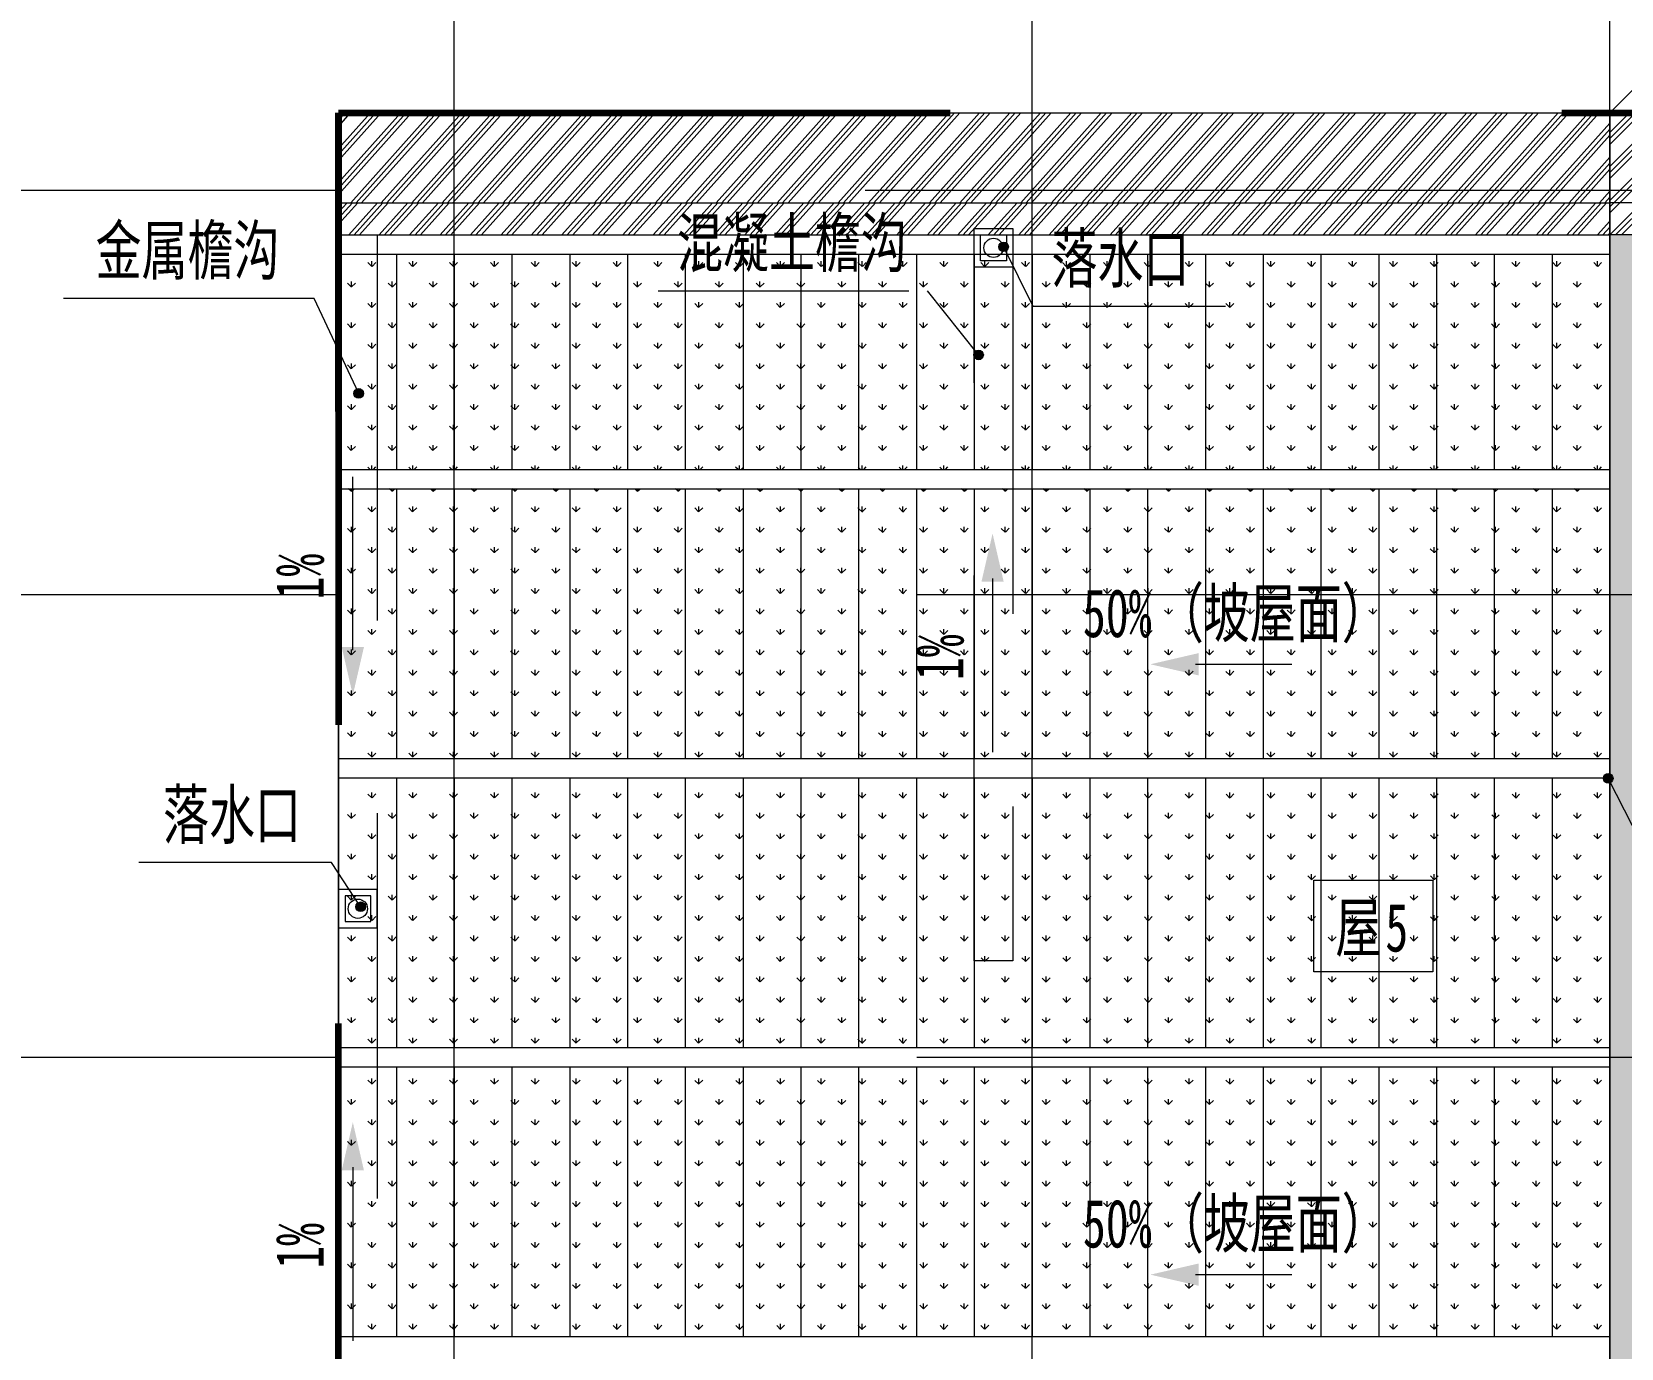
# Model space of a CAD drawing. Header units: millimetres. Extents: x 124696 to 347024, y 412631 to 564609.
# Drawn here: x 150883 to 163260, y 548586 to 558834 of the extents above; entities that cross this region are included whole.
import ezdxf

# ---------------------------------------------------------------- set-up
doc = ezdxf.new("R2010")
doc.units = ezdxf.units.MM
doc.header["$LTSCALE"] = 1500
doc.header["$MEASUREMENT"] = 0
for name, pattern in [('二层平面图$0$Aligning Line', [6.35, 3.175, -3.175]), ('二层平面图$0$IMPORT-216002', [3, 2, -1]), ('二层平面图$0$轴网线_12_3_3_3 mm', [21, 12, -3, 3, -3]), ('二层平面图$0$隐藏线', [7.14375, 4.7625, -2.38125])]:
    doc.linetypes.add(name, pattern=pattern)
doc.layers.add('0-建筑底图', color=7, linetype='Continuous')
for name, color, linetype, lineweight in [('二层平面图$0$A-ANNO-IDEN-LEVL', 3, 'Continuous', 15), ('二层平面图$0$A-FLOR-STRS', 51, 'Continuous', 9), ('二层平面图$0$A-LINE', 7, 'Continuous', 9), ('二层平面图$0$A-LINE-1', 7, '二层平面图$0$IMPORT-216002', 9), ('二层平面图$0$A-LINE-2', 7, 'Continuous', 20), ('二层平面图$0$A-LINE-4', 7, '二层平面图$0$Aligning Line', 100), ('二层平面图$0$A-LINE-5', 7, '二层平面图$0$隐藏线', 9), ('二层平面图$0$A-WALL-CURT-PANEL-2', 7, 'Continuous', 9), ('二层平面图$0$ANNO-DOTE-1', 10, '二层平面图$0$轴网线_12_3_3_3 mm', 15), ('二层平面图$0$ANNO-TEXT', 7, 'Continuous', 15), ('二层平面图$0$ANNO-TEXT-1', 1, 'Continuous', 15), ('二层平面图$0$ANNO-TEXT-2', 210, 'Continuous', 15), ('二层平面图$0$FLOR-PATT', 99, 'Continuous', 9)]:
    doc.layers.add(name, color=color, linetype=linetype, lineweight=lineweight)
doc.styles.add('二层平面图$0$黑体', font='simhei.ttf', dxfattribs={"width": 0.7, "height": 375})
pattern_1 = [(45, (0, 0), (-132.58252, 132.58252), []), (45, (46.88, 0), (0, 265.16504), []), (45, (-46.88, 0), (0, 265.16504), [])]
pattern_2 = [(90, (0, 0), (-159.099, 159.099), [42.187, -276.011]), (45, (0, 0), (-159.09903, 159.09903), [42.188, -182.813]), (135, (0, 0), (-159.09903, -159.09903), [42.188, -182.813])]
pattern_3 = [(90, (0, 0), (-159.099, 159.099), [42.187, -276.011]), (45, (0, 0), (-159.09903, 159.09903), [42.188, -182.813]), (135, (0, 0), (-159.09903, -159.09903), [42.187, -182.812])]
pattern_4 = [(90, (0, 0), (-159.099, 159.099), [42.187, -276.011]), (45, (0, 0), (-159.09903, 159.09903), [42.187, -182.812]), (135, (0, 0), (-159.09903, -159.09903), [42.187, -182.812])]
pattern_5 = [(90, (0, 0), (-159.099, 159.099), [42.187, -276.011]), (45, (0, 0), (-159.09903, 159.09903), [42.187, -182.812]), (135, (0, 0), (-159.09903, -159.09903), [42.188, -182.813])]

# ---------------------------------------------------------------- blocks, each defined once
blk = doc.blocks.new('二层平面图$0$楼板 斜檐口 - 楼板 斜檐口-3571289-104-2F')
at = {"layer": '二层平面图$0$FLOR-PATT'}
h = blk.add_hatch(dxfattribs=at)
h.set_pattern_fill('FP_78', color=256, style=0, pattern_type=2)
h.set_pattern_definition([(48.19, (3410, 0), (-118.58652, 132.5819), []), (48.19, (3451.93, 0), (-0.00192, 265.16498), []), (48.19, (3368.07, 0), (-0.00192, 265.16498), [])])
h.paths.add_polyline_path([(8100, 101150), (18000, 101150), (18000, 101850), (8100, 101850)])
h = blk.add_hatch(dxfattribs=at)
h.set_pattern_fill('FP_69', color=256, style=0, pattern_type=2)
h.set_pattern_definition(pattern_1)
h.paths.add_polyline_path([(22388, 101150), (27000, 101150), (27000, 101850), (18000, 101850), (18000, 101150), (21698, 101150)])
h = blk.add_hatch(dxfattribs=at)
h.set_pattern_fill('FP_77', color=256, style=0, pattern_type=2)
h.set_pattern_definition([(48.19, (3380, 0), (-118.58652, 132.5819), []), (48.19, (3421.93, 0), (-0.00192, 265.16498), []), (48.19, (3338.07, 0), (-0.00192, 265.16498), [])])
h.paths.add_polyline_path([(8100, 100900), (18000, 100900), (18000, 101150), (8100, 101150)])
h = blk.add_hatch(dxfattribs=at)
h.set_pattern_fill('FP_69', color=256, style=0, pattern_type=2)
h.set_pattern_definition(pattern_1)
h.paths.add_polyline_path([(22388, 100900), (27000, 100900), (27000, 101150), (18000, 101150), (18000, 100900), (21698, 100900)])
at = {"layer": '二层平面图$0$A-LINE'}
for p, q in [((8100, 101850), (18000, 101850)), ((8100, 101150), (8100, 101850)), ((18000, 101850), (18000, 101150)), ((18000, 101150), (18000, 101850)), ((18000, 101850), (27000, 101850)), ((8100, 101150), (18000, 101150)), ((8100, 100900), (8100, 101150)), ((18000, 101150), (18000, 100900)), ((18000, 100900), (18000, 101150)), ((27000, 101150), (18000, 101150)), ((8100, 100900), (18000, 100900)), ((27000, 100900), (18000, 100900))]:
    blk.add_line(p, q, dxfattribs=at)
blk = doc.blocks.new('二层平面图$0$系统嵌板 - 深灰色蜂窝铝板-10838788-104-2F')
at = {"layer": '二层平面图$0$A-WALL-CURT-PANEL-2'}
blk.add_line((-313, 50), (-313, 0), dxfattribs=at)
blk = doc.blocks.new('二层平面图$0$符号排水箭头_实线 - 排水箭头-5937200-104-2F')
at = {"layer": '二层平面图$0$ANNO-TEXT'}
blk.add_hatch(color=256, dxfattribs=at).paths.add_polyline_path([(2.5, 0.577), (2.5, -0.577), (0, 0)])
blk.add_line((2.339, 0), (7.339, 0), dxfattribs=at)
blk = doc.blocks.new('二层平面图$0$00_引注_规范_ - 00_引注_规范_-5758521-104-2F')
at = {"layer": '二层平面图$0$ANNO-TEXT'}
for p, q in [((0, 0), (8, 0)), ((8, 0), (13, 0))]:
    blk.add_line(p, q, dxfattribs=at)
blk = doc.blocks.new('二层平面图$0$00_引注_规范_ - 00_引注_规范_-5761223-104-2F')
at = {"layer": '二层平面图$0$ANNO-TEXT'}
for p, q in [((0, 0), (5, 0)), ((5, 0), (10, 0))]:
    blk.add_line(p, q, dxfattribs=at)
blk = doc.blocks.new('二层平面图$0$符号排水箭头_虚线 - 排水箭头-5936943-104-2F')
at = {"layer": '二层平面图$0$ANNO-TEXT'}
blk.add_hatch(color=256, dxfattribs=at).paths.add_polyline_path([(2.5, -0.577), (0, 0), (2.5, 0.577)])
at = {"layer": '二层平面图$0$ANNO-TEXT-2'}
blk.add_line((2.339, 0), (11.339, 0), dxfattribs=at)
blk = doc.blocks.new('二层平面图$0$00_引注_规范_ - 00_引注_规范_-5955450-104-2F')
at = {"layer": '二层平面图$0$ANNO-TEXT'}
for p, q in [((0, 0), (5, 0)), ((5, 0), (10, 0))]:
    blk.add_line(p, q, dxfattribs=at)
blk = doc.blocks.new('二层平面图$0$00_引注_规范_ - 00_引注_规范_-11309780-104-2F')
at = {"layer": '二层平面图$0$ANNO-TEXT'}
for p, q in [((0, 0), (8, 0)), ((8, 0), (13, 0))]:
    blk.add_line(p, q, dxfattribs=at)
blk = doc.blocks.new('二层平面图$0$符号排水箭头_虚线 - 排水箭头-5917014-104-2F')
at = {"layer": '二层平面图$0$ANNO-TEXT'}
blk.add_hatch(color=256, dxfattribs=at).paths.add_polyline_path([(2.5, 0.577), (2.5, -0.577), (0, 0)])
at = {"layer": '二层平面图$0$ANNO-TEXT-2'}
blk.add_line((2.339, 0), (11.339, 0), dxfattribs=at)
blk = doc.blocks.new('二层平面图')
at = {"layer": '二层平面图$0$A-FLOR-STRS'}
h = blk.add_hatch(dxfattribs=at)
h.set_pattern_fill('FP_72', color=8, style=0, pattern_type=2)
h.set_pattern_definition(pattern_2)
h.paths.add_polyline_path([(8550, 99075), (8550, 100750), (8100, 100750), (8100, 99075)])
h = blk.add_hatch(dxfattribs=at)
h.set_pattern_fill('FP_104', color=8, style=0, pattern_type=2)
h.set_pattern_definition(pattern_2)
h.paths.add_polyline_path([(8550, 99075), (9000, 99075), (9000, 100750), (8550, 100750)])
h = blk.add_hatch(dxfattribs=at)
h.set_pattern_fill('FP_72', color=8, style=0, pattern_type=2)
h.set_pattern_definition(pattern_2)
h.paths.add_polyline_path([(9450, 99075), (9450, 100750), (9000, 100750), (9000, 99075)])
h = blk.add_hatch(dxfattribs=at)
h.set_pattern_fill('FP_72', color=8, style=0, pattern_type=2)
h.set_pattern_definition(pattern_2)
h.paths.add_polyline_path([(9900, 99075), (9900, 100750), (9450, 100750), (9450, 99075)])
h = blk.add_hatch(dxfattribs=at)
h.set_pattern_fill('FP_72', color=8, style=0, pattern_type=2)
h.set_pattern_definition(pattern_2)
h.paths.add_polyline_path([(9962.6, 99075), (10350, 99075), (10350, 100750), (9900, 100750), (9900, 99075)])
h = blk.add_hatch(dxfattribs=at)
h.set_pattern_fill('FP_72', color=8, style=0, pattern_type=2)
h.set_pattern_definition(pattern_2)
h.paths.add_polyline_path([(10350, 99075), (10800, 99075), (10800, 100750), (10350, 100750), (10350, 99085)])
h = blk.add_hatch(dxfattribs=at)
h.set_pattern_fill('FP_104', color=8, style=0, pattern_type=2)
h.set_pattern_definition(pattern_2)
h.paths.add_polyline_path([(11213.5, 99075), (11250, 99075), (11250, 100750), (10800, 100750), (10800, 99075), (11017.1, 99075)])
h = blk.add_hatch(dxfattribs=at)
h.set_pattern_fill('FP_104', color=8, style=0, pattern_type=2)
h.set_pattern_definition(pattern_2)
h.paths.add_polyline_path([(11700, 99075), (11700, 100750), (11250, 100750), (11250, 99075), (11690.4, 99075)])
h = blk.add_hatch(dxfattribs=at)
h.set_pattern_fill('FP_104', color=8, style=0, pattern_type=2)
h.set_pattern_definition(pattern_2)
h.paths.add_polyline_path([(11700, 99075), (12150, 99075), (12150, 100750), (11700, 100750), (11700, 99085)])
h = blk.add_hatch(dxfattribs=at)
h.set_pattern_fill('FP_121', color=8, style=0, pattern_type=2)
h.set_pattern_definition(pattern_2)
h.paths.add_polyline_path([(12600, 99075), (12600, 100750), (12150, 100750), (12150, 99075)])
h = blk.add_hatch(dxfattribs=at)
h.set_pattern_fill('FP_121', color=8, style=0, pattern_type=2)
h.set_pattern_definition(pattern_2)
h.paths.add_polyline_path([(13050, 99075), (13050, 100750), (12600, 100750), (12600, 99075), (12723.8, 99075)])
h = blk.add_hatch(dxfattribs=at)
h.set_pattern_fill('FP_72', color=8, style=0, pattern_type=2)
h.set_pattern_definition(pattern_2)
h.paths.add_polyline_path([(13050, 99075), (13500, 99075), (13500, 100750), (13050, 100750), (13050, 99556.6)])
h = blk.add_hatch(dxfattribs=at)
h.set_pattern_fill('FP_72', color=8, style=0, pattern_type=2)
h.set_pattern_definition(pattern_2)
h.paths.add_polyline_path([(13500, 99075), (13950, 99075), (13950, 100750), (13500, 100750), (13500, 99556.6)])
h = blk.add_hatch(dxfattribs=at)
h.set_pattern_fill('FP_72', color=8, style=0, pattern_type=2)
h.set_pattern_definition(pattern_2)
h.paths.add_polyline_path([(14104.4, 99075), (14400, 99075), (14400, 100750), (13950, 100750), (13950, 99075)])
h = blk.add_hatch(dxfattribs=at)
h.set_pattern_fill('FP_72', color=8, style=0, pattern_type=2)
h.set_pattern_definition(pattern_2)
h.paths.add_polyline_path([(14400, 99075), (14850, 99075), (14850, 100750), (14400, 100750), (14400, 99085)])
h = blk.add_hatch(dxfattribs=at)
h.set_pattern_fill('FP_72', color=8, style=0, pattern_type=2)
h.set_pattern_definition(pattern_2)
h.paths.add_polyline_path([(15253.2, 99075), (15300, 99075), (15300, 100750), (14850, 100750), (14850, 99075), (15154.3, 99075)])
h = blk.add_hatch(dxfattribs=at)
h.set_pattern_fill('FP_72', color=8, style=0, pattern_type=2)
h.set_pattern_definition(pattern_2)
h.paths.add_polyline_path([(15300, 99075), (15750, 99075), (15750, 100750), (15300, 100750), (15300, 99085)])
h = blk.add_hatch(dxfattribs=at)
h.set_pattern_fill('FP_72', color=8, style=0, pattern_type=2)
h.set_pattern_definition(pattern_2)
h.paths.add_polyline_path([(16175.3, 99075), (16200, 99075), (16200, 100750), (15750, 100750), (15750, 99075)])
h = blk.add_hatch(dxfattribs=at)
h.set_pattern_fill('FP_72', color=8, style=0, pattern_type=2)
h.set_pattern_definition(pattern_2)
h.paths.add_polyline_path([(16650, 99075), (16650, 100750), (16200, 100750), (16200, 99075), (16263.2, 99075)])
h = blk.add_hatch(dxfattribs=at)
h.set_pattern_fill('FP_72', color=8, style=0, pattern_type=2)
h.set_pattern_definition(pattern_2)
h.paths.add_polyline_path([(16865.6, 99075), (17100, 99075), (17100, 100750), (16650, 100750), (16650, 99075)])
h = blk.add_hatch(dxfattribs=at)
h.set_pattern_fill('FP_72', color=8, style=0, pattern_type=2)
h.set_pattern_definition(pattern_2)
h.paths.add_polyline_path([(17100, 99075), (17550, 99075), (17550, 100750), (17100, 100750), (17100, 99556.6)])
h = blk.add_hatch(dxfattribs=at)
h.set_pattern_fill('FP_72', color=8, style=0, pattern_type=2)
h.set_pattern_definition(pattern_2)
h.paths.add_polyline_path([(18000, 99075), (18000, 100750), (17550, 100750), (17550, 99075), (17556, 99075)])
h = blk.add_hatch(dxfattribs=at)
h.set_pattern_fill('FP_72', color=8, style=0, pattern_type=2)
h.set_pattern_definition(pattern_2)
h.paths.add_polyline_path([(8100, 96825), (8550, 96825), (8550, 98925), (8100, 98925), (8100, 98613.4)])
h = blk.add_hatch(dxfattribs=at)
h.set_pattern_fill('FP_72', color=8, style=0, pattern_type=2)
h.set_pattern_definition(pattern_2)
h.paths.add_polyline_path([(9000, 96825), (9000, 98925), (8550, 98925), (8550, 96825), (8582, 96825)])
h = blk.add_hatch(dxfattribs=at)
h.set_pattern_fill('FP_72', color=8, style=0, pattern_type=2)
h.set_pattern_definition(pattern_2)
h.paths.add_polyline_path([(9450, 96825), (9450, 98925), (9000, 98925), (9000, 96825)])
h = blk.add_hatch(dxfattribs=at)
h.set_pattern_fill('FP_104', color=8, style=0, pattern_type=2)
h.set_pattern_definition(pattern_2)
h.paths.add_polyline_path([(9900, 96825), (9900, 98925), (9450, 98925), (9450, 96825)])
h = blk.add_hatch(dxfattribs=at)
h.set_pattern_fill('FP_104', color=8, style=0, pattern_type=2)
h.set_pattern_definition(pattern_2)
h.paths.add_polyline_path([(9962.6, 96825), (10350, 96825), (10350, 98925), (9900, 98925), (9900, 96825)])
h = blk.add_hatch(dxfattribs=at)
h.set_pattern_fill('FP_104', color=8, style=0, pattern_type=2)
h.set_pattern_definition(pattern_2)
h.paths.add_polyline_path([(10800, 96825), (10800, 98925), (10350, 98925), (10350, 96825), (10746.9, 96825)])
h = blk.add_hatch(dxfattribs=at)
h.set_pattern_fill('FP_104', color=8, style=0, pattern_type=2)
h.set_pattern_definition(pattern_2)
h.paths.add_polyline_path([(10931.4, 96825), (11250, 96825), (11250, 98925), (10800, 98925), (10800, 96825)])
h = blk.add_hatch(dxfattribs=at)
h.set_pattern_fill('FP_104', color=8, style=0, pattern_type=2)
h.set_pattern_definition(pattern_2)
h.paths.add_polyline_path([(11700, 96825), (11700, 98925), (11250, 98925), (11250, 96825), (11564.5, 96825)])
h = blk.add_hatch(dxfattribs=at)
h.set_pattern_fill('FP_104', color=8, style=0, pattern_type=2)
h.set_pattern_definition(pattern_2)
h.paths.add_polyline_path([(12033.5, 96825), (12150, 96825), (12150, 98925), (11700, 98925), (11700, 96825)])
h = blk.add_hatch(dxfattribs=at)
h.set_pattern_fill('FP_108', color=8, style=0, pattern_type=2)
h.set_pattern_definition(pattern_5)
h.paths.add_polyline_path([(12600, 96825), (12600, 98925), (12150, 98925), (12150, 96825)])
h = blk.add_hatch(dxfattribs=at)
h.set_pattern_fill('FP_104', color=8, style=0, pattern_type=2)
h.set_pattern_definition(pattern_2)
h.paths.add_polyline_path([(13050, 96825), (13050, 98925), (12600, 98925), (12600, 96825), (12723.8, 96825)])
h = blk.add_hatch(dxfattribs=at)
h.set_pattern_fill('FP_72', color=8, style=0, pattern_type=2)
h.set_pattern_definition(pattern_2)
h.paths.add_polyline_path([(13050, 96825), (13500, 96825), (13500, 98925), (13050, 98925), (13050, 98613.4)])
h = blk.add_hatch(dxfattribs=at)
h.set_pattern_fill('FP_72', color=8, style=0, pattern_type=2)
h.set_pattern_definition(pattern_2)
h.paths.add_polyline_path([(13500, 96825), (13950, 96825), (13950, 98925), (13500, 98925), (13500, 98613.4)])
h = blk.add_hatch(dxfattribs=at)
h.set_pattern_fill('FP_72', color=8, style=0, pattern_type=2)
h.set_pattern_definition(pattern_2)
h.paths.add_polyline_path([(14400, 96825), (14400, 98925), (13950, 98925), (13950, 96825), (14104.4, 96825)])
h = blk.add_hatch(dxfattribs=at)
h.set_pattern_fill('FP_72', color=8, style=0, pattern_type=2)
h.set_pattern_definition(pattern_2)
h.paths.add_polyline_path([(14840.9, 96825), (14850, 96825), (14850, 98925), (14400, 98925), (14400, 96825), (14794.7, 96825)])
h = blk.add_hatch(dxfattribs=at)
h.set_pattern_fill('FP_72', color=8, style=0, pattern_type=2)
h.set_pattern_definition(pattern_2)
h.paths.add_polyline_path([(15011, 96825), (15300, 96825), (15300, 98925), (14850, 98925), (14850, 96825)])
h = blk.add_hatch(dxfattribs=at)
h.set_pattern_fill('FP_72', color=8, style=0, pattern_type=2)
h.set_pattern_definition(pattern_2)
h.paths.add_polyline_path([(15750, 96825), (15750, 98925), (15300, 98925), (15300, 96825), (15601.4, 96825)])
h = blk.add_hatch(dxfattribs=at)
h.set_pattern_fill('FP_72', color=8, style=0, pattern_type=2)
h.set_pattern_definition(pattern_2)
h.paths.add_polyline_path([(15750, 96825), (16200, 96825), (16200, 98925), (15750, 98925), (15750, 97198.7)])
h = blk.add_hatch(dxfattribs=at)
h.set_pattern_fill('FP_72', color=8, style=0, pattern_type=2)
h.set_pattern_definition(pattern_2)
h.paths.add_polyline_path([(16650, 96825), (16650, 98925), (16200, 98925), (16200, 96825)])
h = blk.add_hatch(dxfattribs=at)
h.set_pattern_fill('FP_72', color=8, style=0, pattern_type=2)
h.set_pattern_definition(pattern_2)
h.paths.add_polyline_path([(17100, 96825), (17100, 98925), (16650, 98925), (16650, 96825), (16865.6, 96825)])
h = blk.add_hatch(dxfattribs=at)
h.set_pattern_fill('FP_107', color=8, style=0, pattern_type=2)
h.set_pattern_definition(pattern_5)
h.paths.add_polyline_path([(17100, 96825), (17550, 96825), (17550, 98925), (17100, 98925), (17100, 98613.4)])
h = blk.add_hatch(dxfattribs=at)
h.set_pattern_fill('FP_72', color=8, style=0, pattern_type=2)
h.set_pattern_definition(pattern_2)
h.paths.add_polyline_path([(17550, 96825), (18000, 96825), (18000, 98925), (17550, 98925), (17550, 98613.4)])
h = blk.add_hatch(dxfattribs=at)
h.set_pattern_fill('FP_72', color=8, style=0, pattern_type=2)
h.set_pattern_definition(pattern_2)
h.paths.add_polyline_path([(8100, 94575), (8550, 94575), (8550, 96675), (8100, 96675)])
h = blk.add_hatch(dxfattribs=at)
h.set_pattern_fill('FP_72', color=8, style=0, pattern_type=2)
h.set_pattern_definition(pattern_2)
h.paths.add_polyline_path([(8582, 94575), (9000, 94575), (9000, 96675), (8550, 96675), (8550, 94575)])
h = blk.add_hatch(dxfattribs=at)
h.set_pattern_fill('FP_72', color=8, style=0, pattern_type=2)
h.set_pattern_definition(pattern_2)
h.paths.add_polyline_path([(9258.1, 94575), (9450, 94575), (9450, 96675), (9000, 96675), (9000, 94575), (9098.4, 94575)])
h = blk.add_hatch(dxfattribs=at)
h.set_pattern_fill('FP_104', color=8, style=0, pattern_type=2)
h.set_pattern_definition(pattern_2)
h.paths.add_polyline_path([(9450, 94575), (9900, 94575), (9900, 96675), (9450, 96675), (9450, 94831.8)])
h = blk.add_hatch(dxfattribs=at)
h.set_pattern_fill('FP_104', color=8, style=0, pattern_type=2)
h.set_pattern_definition(pattern_2)
h.paths.add_polyline_path([(10350, 94575), (10350, 96675), (9900, 96675), (9900, 94575), (9962.6, 94575)])
h = blk.add_hatch(dxfattribs=at)
h.set_pattern_fill('FP_104', color=8, style=0, pattern_type=2)
h.set_pattern_definition(pattern_2)
h.paths.add_polyline_path([(10800, 94575), (10800, 96675), (10350, 96675), (10350, 94575)])
h = blk.add_hatch(dxfattribs=at)
h.set_pattern_fill('FP_104', color=8, style=0, pattern_type=2)
h.set_pattern_definition(pattern_2)
h.paths.add_polyline_path([(11250, 94575), (11250, 96675), (10800, 96675), (10800, 94575)])
h = blk.add_hatch(dxfattribs=at)
h.set_pattern_fill('FP_104', color=8, style=0, pattern_type=2)
h.set_pattern_definition(pattern_2)
h.paths.add_polyline_path([(11700, 94575), (11700, 96675), (11250, 96675), (11250, 94575), (11343.2, 94575)])
h = blk.add_hatch(dxfattribs=at)
h.set_pattern_fill('FP_104', color=8, style=0, pattern_type=2)
h.set_pattern_definition(pattern_2)
h.paths.add_polyline_path([(12150, 94575), (12150, 96675), (11700, 96675), (11700, 94575)])
h = blk.add_hatch(dxfattribs=at)
h.set_pattern_fill('FP_108', color=8, style=0, pattern_type=2)
h.set_pattern_definition(pattern_5)
h.paths.add_polyline_path([(12150, 94575), (12600, 94575), (12600, 96675), (12150, 96675), (12150, 94840.7)])
h = blk.add_hatch(dxfattribs=at)
h.set_pattern_fill('FP_104', color=8, style=0, pattern_type=2)
h.set_pattern_definition(pattern_2)
h.paths.add_polyline_path([(12600, 94575), (13050, 94575), (13050, 96675), (12600, 96675), (12600, 94840.7)])
h = blk.add_hatch(dxfattribs=at)
h.set_pattern_fill('FP_109', color=8, style=0, pattern_type=2)
h.set_pattern_definition(pattern_3)
h.paths.add_polyline_path([(13414.1, 94575), (13500, 94575), (13500, 96675), (13050, 96675), (13050, 94575)])
h = blk.add_hatch(dxfattribs=at)
h.set_pattern_fill('FP_109', color=8, style=0, pattern_type=2)
h.set_pattern_definition(pattern_3)
h.paths.add_polyline_path([(13500, 94575), (13950, 94575), (13950, 96675), (13500, 96675), (13500, 94575.9)])
h = blk.add_hatch(dxfattribs=at)
h.set_pattern_fill('FP_109', color=8, style=0, pattern_type=2)
h.set_pattern_definition(pattern_3)
h.paths.add_polyline_path([(14104.4, 94575), (14400, 94575), (14400, 96675), (13950, 96675), (13950, 94575)])
h = blk.add_hatch(dxfattribs=at)
h.set_pattern_fill('FP_109', color=8, style=0, pattern_type=2)
h.set_pattern_definition(pattern_3)
h.paths.add_polyline_path([(14850, 94575), (14850, 96675), (14400, 96675), (14400, 94575)])
h = blk.add_hatch(dxfattribs=at)
h.set_pattern_fill('FP_109', color=8, style=0, pattern_type=2)
h.set_pattern_definition(pattern_3)
h.paths.add_polyline_path([(15300, 94575), (15300, 96675), (14850, 96675), (14850, 94575)])
h = blk.add_hatch(dxfattribs=at)
h.set_pattern_fill('FP_109', color=8, style=0, pattern_type=2)
h.set_pattern_definition(pattern_3)
h.paths.add_polyline_path([(15750, 94575), (15750, 96675), (15300, 96675), (15300, 94575), (15485, 94575)])
h = blk.add_hatch(dxfattribs=at)
h.set_pattern_fill('FP_109', color=8, style=0, pattern_type=2)
h.set_pattern_definition(pattern_3)
h.paths.add_polyline_path([(16200, 94575), (16200, 96675), (15750, 96675), (15750, 94575)])
h = blk.add_hatch(dxfattribs=at)
h.set_pattern_fill('FP_109', color=8, style=0, pattern_type=2)
h.set_pattern_definition(pattern_3)
h.paths.add_polyline_path([(16200, 94575), (16650, 94575), (16650, 96675), (16200, 96675), (16200, 94840.7)])
h = blk.add_hatch(dxfattribs=at)
h.set_pattern_fill('FP_109', color=8, style=0, pattern_type=2)
h.set_pattern_definition(pattern_3)
h.paths.add_polyline_path([(16865.6, 94575), (17100, 94575), (17100, 96675), (16650, 96675), (16650, 94575)])
h = blk.add_hatch(dxfattribs=at)
h.set_pattern_fill('FP_110', color=8, style=0, pattern_type=2)
h.set_pattern_definition(pattern_4)
h.paths.add_polyline_path([(17550, 94575), (17550, 96675), (17100, 96675), (17100, 94575)])
h = blk.add_hatch(dxfattribs=at)
h.set_pattern_fill('FP_109', color=8, style=0, pattern_type=2)
h.set_pattern_definition(pattern_3)
h.paths.add_polyline_path([(17556, 94575), (18000, 94575), (18000, 96675), (17550, 96675), (17550, 94575)])
h = blk.add_hatch(dxfattribs=at)
h.set_pattern_fill('FP_72', color=8, style=0, pattern_type=2)
h.set_pattern_definition(pattern_2)
h.paths.add_polyline_path([(8100, 92325), (8550, 92325), (8550, 94425), (8100, 94425)])
h = blk.add_hatch(dxfattribs=at)
h.set_pattern_fill('FP_72', color=8, style=0, pattern_type=2)
h.set_pattern_definition(pattern_2)
h.paths.add_polyline_path([(9000, 92325), (9000, 94425), (8550, 94425), (8550, 92325), (8582, 92325)])
h = blk.add_hatch(dxfattribs=at)
h.set_pattern_fill('FP_72', color=8, style=0, pattern_type=2)
h.set_pattern_definition(pattern_2)
h.paths.add_polyline_path([(9000, 92325), (9450, 92325), (9450, 94425), (9000, 94425), (9000, 92954.4)])
h = blk.add_hatch(dxfattribs=at)
h.set_pattern_fill('FP_104', color=8, style=0, pattern_type=2)
h.set_pattern_definition(pattern_2)
h.paths.add_polyline_path([(9450, 92325), (9900, 92325), (9900, 94425), (9450, 94425), (9450, 92954.4)])
h = blk.add_hatch(dxfattribs=at)
h.set_pattern_fill('FP_105', color=8, style=0, pattern_type=2)
h.set_pattern_definition(pattern_3)
h.paths.add_polyline_path([(9962.6, 92325), (10350, 92325), (10350, 94425), (9900, 94425), (9900, 92325)])
h = blk.add_hatch(dxfattribs=at)
h.set_pattern_fill('FP_105', color=8, style=0, pattern_type=2)
h.set_pattern_definition(pattern_3)
h.paths.add_polyline_path([(10800, 92325), (10800, 94425), (10350, 94425), (10350, 92325), (10652.9, 92325)])
h = blk.add_hatch(dxfattribs=at)
h.set_pattern_fill('FP_105', color=8, style=0, pattern_type=2)
h.set_pattern_definition(pattern_3)
h.paths.add_polyline_path([(11250, 92325), (11250, 94425), (10800, 94425), (10800, 92325), (11069.2, 92325)])
h = blk.add_hatch(dxfattribs=at)
h.set_pattern_fill('FP_105', color=8, style=0, pattern_type=2)
h.set_pattern_definition(pattern_3)
h.paths.add_polyline_path([(11700, 92325), (11700, 94425), (11250, 94425), (11250, 92325), (11687.1, 92325)])
h = blk.add_hatch(dxfattribs=at)
h.set_pattern_fill('FP_105', color=8, style=0, pattern_type=2)
h.set_pattern_definition(pattern_3)
h.paths.add_polyline_path([(11700, 92325), (12150, 92325), (12150, 94425), (11700, 94425), (11700, 92402.9)])
h = blk.add_hatch(dxfattribs=at)
h.set_pattern_fill('FP_106', color=8, style=0, pattern_type=2)
h.set_pattern_definition(pattern_4)
h.paths.add_polyline_path([(12150, 92325), (12600, 92325), (12600, 94425), (12150, 94425), (12150, 92482.8)])
h = blk.add_hatch(dxfattribs=at)
h.set_pattern_fill('FP_105', color=8, style=0, pattern_type=2)
h.set_pattern_definition(pattern_3)
h.paths.add_polyline_path([(12600, 92325), (13050, 92325), (13050, 94425), (12600, 94425), (12600, 92482.8)])
h = blk.add_hatch(dxfattribs=at)
h.set_pattern_fill('FP_72', color=8, style=0, pattern_type=2)
h.set_pattern_definition(pattern_2)
h.paths.add_polyline_path([(13500, 92325), (13500, 94425), (13050, 94425), (13050, 92325)])
h = blk.add_hatch(dxfattribs=at)
h.set_pattern_fill('FP_72', color=8, style=0, pattern_type=2)
h.set_pattern_definition(pattern_2)
h.paths.add_polyline_path([(13950, 92325), (13950, 94425), (13500, 94425), (13500, 92325)])
h = blk.add_hatch(dxfattribs=at)
h.set_pattern_fill('FP_72', color=8, style=0, pattern_type=2)
h.set_pattern_definition(pattern_2)
h.paths.add_polyline_path([(14104.4, 92325), (14400, 92325), (14400, 94425), (13950, 94425), (13950, 92325)])
h = blk.add_hatch(dxfattribs=at)
h.set_pattern_fill('FP_72', color=8, style=0, pattern_type=2)
h.set_pattern_definition(pattern_2)
h.paths.add_polyline_path([(14794.7, 92325), (14850, 92325), (14850, 94425), (14400, 94425), (14400, 92325)])
h = blk.add_hatch(dxfattribs=at)
h.set_pattern_fill('FP_72', color=8, style=0, pattern_type=2)
h.set_pattern_definition(pattern_2)
h.paths.add_polyline_path([(15300, 92325), (15300, 94425), (14850, 94425), (14850, 92325), (15151.8, 92325)])
h = blk.add_hatch(dxfattribs=at)
h.set_pattern_fill('FP_72', color=8, style=0, pattern_type=2)
h.set_pattern_definition(pattern_2)
h.paths.add_polyline_path([(15750, 92325), (15750, 94425), (15300, 94425), (15300, 92325), (15600.1, 92325)])
h = blk.add_hatch(dxfattribs=at)
h.set_pattern_fill('FP_72', color=8, style=0, pattern_type=2)
h.set_pattern_definition(pattern_2)
h.paths.add_polyline_path([(15750, 92325), (16200, 92325), (16200, 94425), (15750, 94425), (15750, 92333.2)])
h = blk.add_hatch(dxfattribs=at)
h.set_pattern_fill('FP_72', color=8, style=0, pattern_type=2)
h.set_pattern_definition(pattern_2)
h.paths.add_polyline_path([(16378.5, 92325), (16650, 92325), (16650, 94425), (16200, 94425), (16200, 92325)])
h = blk.add_hatch(dxfattribs=at)
h.set_pattern_fill('FP_72', color=8, style=0, pattern_type=2)
h.set_pattern_definition(pattern_2)
h.paths.add_polyline_path([(16865.6, 92325), (17100, 92325), (17100, 94425), (16650, 94425), (16650, 92325)])
h = blk.add_hatch(dxfattribs=at)
h.set_pattern_fill('FP_107', color=8, style=0, pattern_type=2)
h.set_pattern_definition(pattern_5)
h.paths.add_polyline_path([(17550, 92325), (17550, 94425), (17100, 94425), (17100, 92325)])
h = blk.add_hatch(dxfattribs=at)
h.set_pattern_fill('FP_72', color=8, style=0, pattern_type=2)
h.set_pattern_definition(pattern_2)
h.paths.add_polyline_path([(18000, 92325), (18000, 94425), (17550, 94425), (17550, 92325)])
at = {"layer": '二层平面图$0$ANNO-TEXT'}
h = blk.add_hatch(color=8, dxfattribs=at)
edge = h.paths.add_edge_path()
edge.add_arc((13278.2, 100807.8), 37.5, 0, 360)
h = blk.add_hatch(color=8, dxfattribs=at)
edge = h.paths.add_edge_path()
edge.add_arc((13083.7, 99966.3), 37.5, 0, 360)
h = blk.add_hatch(color=8, dxfattribs=at)
edge = h.paths.add_edge_path()
edge.add_arc((8256.7, 99666.6), 37.5, 0, 360)
h = blk.add_hatch(color=8, dxfattribs=at)
edge = h.paths.add_edge_path()
edge.add_arc((17987.1, 96669.9), 37.5, 0, 360)
h = blk.add_hatch(color=8, dxfattribs=at)
edge = h.paths.add_edge_path()
edge.add_arc((8271.8, 95670), 37.5, 0, 360)
at = {"layer": '二层平面图$0$FLOR-PATT'}
h = blk.add_hatch(dxfattribs=at)
h.set_pattern_fill('FP_72', color=8, style=0, pattern_type=2)
h.set_pattern_definition(pattern_2)
h.paths.add_polyline_path([(18000, 89525), (45000, 89525), (45000, 94150), (27000, 94150), (27000, 100900), (18000, 100900), (18000, 89653.3)])
at = {"layer": '二层平面图$0$A-ANNO-IDEN-LEVL', "color": 8}
blk.add_line((18000, 101850), (18471.5, 102321.5), dxfattribs=at)
at = {"layer": '二层平面图$0$A-FLOR-STRS', "color": 8}
for p, q in [((8100, 100900), (8100, 100750)), ((8100, 100750), (8550, 100750)), ((8100, 100750), (8100, 99075)), ((8550, 100750), (9000, 100750)), ((8550, 100750), (8550, 99075)), ((9000, 100750), (9450, 100750)), ((9000, 100750), (9000, 99075)), ((9450, 100750), (9900, 100750)), ((9450, 100750), (9450, 99075)), ((9900, 100750), (10350, 100750)), ((9900, 100750), (9900, 99075)), ((10350, 100750), (10800, 100750)), ((10350, 100750), (10350, 99075)), ((10800, 100750), (11250, 100750)), ((10800, 100750), (10800, 99075)), ((11250, 100750), (11700, 100750)), ((11250, 100750), (11250, 99075)), ((11700, 100750), (12150, 100750)), ((11700, 100750), (11700, 99075)), ((12150, 100750), (12600, 100750)), ((12150, 100750), (12150, 99075)), ((12600, 100750), (13050, 100750)), ((12600, 100750), (12600, 99075)), ((13050, 100750), (13500, 100750)), ((13050, 100750), (13050, 99075)), ((13500, 100750), (13950, 100750)), ((13500, 100750), (13500, 99075)), ((13950, 100750), (14400, 100750)), ((13950, 100750), (13950, 99075)), ((14400, 100750), (14850, 100750)), ((14400, 100750), (14400, 99075)), ((14850, 100750), (15300, 100750)), ((14850, 100750), (14850, 99075)), ((15300, 100750), (15750, 100750)), ((15300, 100750), (15300, 99075)), ((15750, 100750), (16200, 100750)), ((15750, 100750), (15750, 99075)), ((16200, 100750), (16650, 100750)), ((16200, 100750), (16200, 99075)), ((16650, 100750), (17100, 100750)), ((16650, 100750), (16650, 99075)), ((17100, 100750), (17550, 100750)), ((17100, 100750), (17100, 99075)), ((17550, 100750), (18000, 100750)), ((17550, 100750), (17550, 99075)), ((8100, 99075), (8100, 98925)), ((8100, 99075), (18000, 99075)), ((8100, 99075), (8100, 98925)), ((8100, 99075), (8550, 99075)), ((8550, 99075), (9000, 99075)), ((9000, 99075), (9450, 99075)), ((9450, 99075), (9900, 99075)), ((9900, 99075), (10350, 99075)), ((10350, 99075), (10800, 99075)), ((10800, 99075), (11250, 99075)), ((11250, 99075), (11700, 99075)), ((11700, 99075), (12150, 99075)), ((12150, 99075), (12600, 99075)), ((12600, 99075), (13050, 99075)), ((13050, 99075), (13500, 99075)), ((13500, 99075), (13950, 99075)), ((13950, 99075), (14400, 99075)), ((14400, 99075), (14850, 99075)), ((14850, 99075), (15300, 99075)), ((15300, 99075), (15750, 99075)), ((15750, 99075), (16200, 99075)), ((16200, 99075), (16650, 99075)), ((16650, 99075), (17100, 99075)), ((17100, 99075), (17550, 99075)), ((17550, 99075), (18000, 99075)), ((8100, 98925), (8550, 98925)), ((8100, 98925), (8100, 96825)), ((8100, 98925), (18000, 98925)), ((8550, 98925), (9000, 98925)), ((8550, 98925), (8550, 96825)), ((9000, 98925), (9450, 98925)), ((9000, 98925), (9000, 96825)), ((9450, 98925), (9900, 98925)), ((9450, 98925), (9450, 96825)), ((9900, 98925), (10350, 98925)), ((9900, 98925), (9900, 96825)), ((10350, 98925), (10800, 98925)), ((10350, 98925), (10350, 96825)), ((10800, 98925), (11250, 98925)), ((10800, 98925), (10800, 96825)), ((11250, 98925), (11700, 98925)), ((11250, 98925), (11250, 96825)), ((11700, 98925), (12150, 98925)), ((11700, 98925), (11700, 96825)), ((12150, 98925), (12600, 98925)), ((12150, 98925), (12150, 96825)), ((12600, 98925), (13050, 98925)), ((12600, 98925), (12600, 96825)), ((13050, 98925), (13500, 98925)), ((13050, 98925), (13050, 96825)), ((13500, 98925), (13950, 98925)), ((13500, 98925), (13500, 96825)), ((13950, 98925), (14400, 98925)), ((13950, 98925), (13950, 96825)), ((14400, 98925), (14850, 98925)), ((14400, 98925), (14400, 96825)), ((14850, 98925), (15300, 98925)), ((14850, 98925), (14850, 96825)), ((15300, 98925), (15750, 98925)), ((15300, 98925), (15300, 96825)), ((15750, 98925), (16200, 98925)), ((15750, 98925), (15750, 96825)), ((16200, 98925), (16650, 98925)), ((16200, 98925), (16200, 96825)), ((16650, 98925), (17100, 98925)), ((16650, 98925), (16650, 96825)), ((17100, 98925), (17550, 98925)), ((17100, 98925), (17100, 96825)), ((17550, 98925), (18000, 98925)), ((17550, 98925), (17550, 96825)), ((8100, 96825), (8100, 96675)), ((8100, 96825), (18000, 96825)), ((8100, 96825), (8100, 96675)), ((8100, 96825), (8550, 96825)), ((8550, 96825), (9000, 96825)), ((9000, 96825), (9450, 96825)), ((9450, 96825), (9900, 96825)), ((9900, 96825), (10350, 96825)), ((10350, 96825), (10800, 96825)), ((10800, 96825), (11250, 96825)), ((11250, 96825), (11700, 96825)), ((11700, 96825), (12150, 96825)), ((12150, 96825), (12600, 96825)), ((12600, 96825), (13050, 96825)), ((13050, 96825), (13500, 96825)), ((13500, 96825), (13950, 96825)), ((13950, 96825), (14400, 96825)), ((14400, 96825), (14850, 96825)), ((14850, 96825), (15300, 96825)), ((15300, 96825), (15750, 96825)), ((15750, 96825), (16200, 96825)), ((16200, 96825), (16650, 96825)), ((16650, 96825), (17100, 96825)), ((17100, 96825), (17550, 96825)), ((17550, 96825), (18000, 96825)), ((8100, 96675), (8550, 96675)), ((8100, 96675), (8100, 94575)), ((8100, 96675), (18000, 96675)), ((8550, 96675), (9000, 96675)), ((8550, 96675), (8550, 94575)), ((9000, 96675), (9450, 96675)), ((9000, 96675), (9000, 94575)), ((9450, 96675), (9900, 96675)), ((9450, 96675), (9450, 94575)), ((9900, 96675), (10350, 96675)), ((9900, 96675), (9900, 94575)), ((10350, 96675), (10800, 96675)), ((10350, 96675), (10350, 94575)), ((10800, 96675), (11250, 96675)), ((10800, 96675), (10800, 94575)), ((11250, 96675), (11700, 96675)), ((11250, 96675), (11250, 94575)), ((11700, 96675), (12150, 96675)), ((11700, 96675), (11700, 94575)), ((12150, 96675), (12600, 96675)), ((12150, 96675), (12150, 94575)), ((12600, 96675), (13050, 96675)), ((12600, 96675), (12600, 94575)), ((13050, 96675), (13500, 96675)), ((13050, 96675), (13050, 94575)), ((13500, 96675), (13950, 96675)), ((13500, 96675), (13500, 94575)), ((13950, 96675), (14400, 96675)), ((13950, 96675), (13950, 94575)), ((14400, 96675), (14850, 96675)), ((14400, 96675), (14400, 94575)), ((14850, 96675), (15300, 96675)), ((14850, 96675), (14850, 94575)), ((15300, 96675), (15750, 96675)), ((15300, 96675), (15300, 94575)), ((15750, 96675), (16200, 96675)), ((15750, 96675), (15750, 94575)), ((16200, 96675), (16650, 96675)), ((16200, 96675), (16200, 94575)), ((16650, 96675), (17100, 96675)), ((16650, 96675), (16650, 94575)), ((17100, 96675), (17550, 96675)), ((17100, 96675), (17100, 94575)), ((17550, 96675), (18000, 96675)), ((17550, 96675), (17550, 94575)), ((8100, 94575), (8100, 94425)), ((8100, 94575), (18000, 94575)), ((8100, 94575), (8100, 94425)), ((8100, 94575), (8550, 94575)), ((8550, 94575), (9000, 94575)), ((9000, 94575), (9450, 94575)), ((9450, 94575), (9900, 94575)), ((9900, 94575), (10350, 94575)), ((10350, 94575), (10800, 94575)), ((10800, 94575), (11250, 94575)), ((11250, 94575), (11700, 94575)), ((11700, 94575), (12150, 94575)), ((12150, 94575), (12600, 94575)), ((12600, 94575), (13050, 94575)), ((13050, 94575), (13500, 94575)), ((13500, 94575), (13950, 94575)), ((13950, 94575), (14400, 94575)), ((14400, 94575), (14850, 94575)), ((14850, 94575), (15300, 94575)), ((15300, 94575), (15750, 94575)), ((15750, 94575), (16200, 94575)), ((16200, 94575), (16650, 94575)), ((16650, 94575), (17100, 94575)), ((17100, 94575), (17550, 94575)), ((17550, 94575), (18000, 94575)), ((8100, 94425), (8550, 94425)), ((8100, 94425), (8100, 92325)), ((8100, 94425), (18000, 94425)), ((8550, 94425), (9000, 94425)), ((8550, 94425), (8550, 92325)), ((9000, 94425), (9450, 94425)), ((9000, 94425), (9000, 92325)), ((9450, 94425), (9900, 94425)), ((9450, 94425), (9450, 92325)), ((9900, 94425), (10350, 94425)), ((9900, 94425), (9900, 92325)), ((10350, 94425), (10800, 94425)), ((10350, 94425), (10350, 92325)), ((10800, 94425), (11250, 94425)), ((10800, 94425), (10800, 92325)), ((11250, 94425), (11700, 94425)), ((11250, 94425), (11250, 92325)), ((11700, 94425), (12150, 94425)), ((11700, 94425), (11700, 92325)), ((12150, 94425), (12600, 94425)), ((12150, 94425), (12150, 92325)), ((12600, 94425), (13050, 94425)), ((12600, 94425), (12600, 92325)), ((13050, 94425), (13500, 94425)), ((13050, 94425), (13050, 92325)), ((13500, 94425), (13950, 94425)), ((13500, 94425), (13500, 92325)), ((13950, 94425), (14400, 94425)), ((13950, 94425), (13950, 92325)), ((14400, 94425), (14850, 94425)), ((14400, 94425), (14400, 92325)), ((14850, 94425), (15300, 94425)), ((14850, 94425), (14850, 92325)), ((15300, 94425), (15750, 94425)), ((15300, 94425), (15300, 92325)), ((15750, 94425), (16200, 94425)), ((15750, 94425), (15750, 92325)), ((16200, 94425), (16650, 94425)), ((16200, 94425), (16200, 92325)), ((16650, 94425), (17100, 94425)), ((16650, 94425), (16650, 92325)), ((17100, 94425), (17550, 94425)), ((17100, 94425), (17100, 92325)), ((17550, 94425), (18000, 94425)), ((17550, 94425), (17550, 92325)), ((8100, 92325), (8100, 92175)), ((8100, 92325), (8550, 92325)), ((8100, 92325), (8100, 92175)), ((8100, 92325), (18000, 92325)), ((8550, 92325), (9000, 92325)), ((9000, 92325), (9450, 92325)), ((9450, 92325), (9900, 92325)), ((9900, 92325), (10350, 92325)), ((10350, 92325), (10800, 92325)), ((10800, 92325), (11250, 92325)), ((11250, 92325), (11700, 92325)), ((11700, 92325), (12150, 92325)), ((12150, 92325), (12600, 92325)), ((12600, 92325), (13050, 92325)), ((13050, 92325), (13500, 92325)), ((13500, 92325), (13950, 92325)), ((13950, 92325), (14400, 92325)), ((14400, 92325), (14850, 92325)), ((14850, 92325), (15300, 92325)), ((15300, 92325), (15750, 92325)), ((15750, 92325), (16200, 92325)), ((16200, 92325), (16650, 92325)), ((16650, 92325), (17100, 92325)), ((17100, 92325), (17550, 92325)), ((17550, 92325), (18000, 92325))]:
    blk.add_line(p, q, dxfattribs=at)
at = {"layer": '二层平面图$0$A-LINE', "color": 8}
for p, q in [((12200, 101250), (12740, 101250)), ((13100, 100900), (13300, 100900)), ((13100, 100700), (13100, 100900)), ((13300, 100900), (13300, 100700)), ((18000, 100900), (18000, 89525)), ((13300, 100700), (13100, 100700)), ((8350, 95755), (8150, 95755)), ((8150, 95755), (8150, 95555)), ((8350, 95555), (8350, 95755)), ((8150, 95555), (8350, 95555))]:
    blk.add_line(p, q, dxfattribs=at)
for centre in [(13200, 100800), (8250, 95655)]:
    blk.add_circle(centre, 75, dxfattribs=at)
at = {"layer": '二层平面图$0$A-LINE-1', "color": 8}
for p, q in [((8100, 100900), (8400, 100900)), ((8100, 90000), (8100, 100900)), ((8400, 100900), (8400, 90000)), ((13050, 100950), (13350, 100950)), ((13050, 95250), (13050, 100950)), ((13350, 100950), (13350, 95250)), ((13350, 95250), (13050, 95250))]:
    blk.add_line(p, q, dxfattribs=at)
at = {"layer": '二层平面图$0$A-LINE-2', "color": 8}
blk.add_line((18000, 89475.5), (18000, 101850), dxfattribs=at)
at = {"layer": '二层平面图$0$A-LINE-4', "color": 8}
for p, q in [((8100, 101850), (36900, 101850)), ((8100, 90000), (8100, 101850)), ((8100, 101850), (8100, 95205))]:
    blk.add_line(p, q, dxfattribs=at)
at = {"layer": '二层平面图$0$A-LINE-5', "color": 8}
for p, q in [((13050, 100950), (13350, 100950)), ((13050, 100650), (13050, 100950)), ((13350, 100950), (13350, 100650)), ((13350, 100650), (13050, 100650)), ((8400, 95805), (8100, 95805)), ((8100, 95805), (8100, 95505)), ((8400, 95505), (8400, 95805)), ((8100, 95505), (8400, 95505))]:
    blk.add_line(p, q, dxfattribs=at)
at = {"layer": '二层平面图$0$ANNO-DOTE-1', "color": 8}
for p, q in [((9000, -6710.3), (9000, 106757.2)), ((13500, -6710.3), (13500, 106757.2)), ((18000, -6710.3), (18000, 106757.2)), ((-18896.2, 101250), (101078.3, 101250)), ((-18896.2, 98100), (101078.3, 98100)), ((-18896.2, 94500), (101078.3, 94500))]:
    blk.add_line(p, q, dxfattribs=at)
at = {"layer": '二层平面图$0$ANNO-TEXT', "color": 8}
for p, q in [((13278.2, 100807.8), (13505.8, 100345.2)), ((8256.7, 99666.6), (7908.5, 100406.5)), ((13083.7, 99966.3), (12686.8, 100465)), ((17987.1, 96669.9), (18485.1, 95689.4)), ((8271.8, 95670), (8044.2, 96013.8))]:
    blk.add_line(p, q, dxfattribs=at)
for centre in [(13278.2, 100807.8), (13083.7, 99966.3), (8256.7, 99666.6), (17987.1, 96669.9), (8271.8, 95670)]:
    blk.add_circle(centre, 37.5, dxfattribs=at)
at = {"layer": '二层平面图$0$ANNO-TEXT-1', "color": 8, "flags": 128}
blk.add_lwpolyline([(15695.5, 95877.2), (16620.9, 95877.2), (16620.9, 95163.2), (15695.5, 95163.2)], close=True, dxfattribs=at)
at = {"layer": '二层平面图$0$A-LINE', "color": 8}
blk.add_blockref('二层平面图$0$楼板 斜檐口 - 楼板 斜檐口-3571289-104-2F', (0, 0), dxfattribs=at)
at = {"layer": '二层平面图$0$A-WALL-CURT-PANEL-2', "color": 8}
blk.add_blockref('二层平面图$0$系统嵌板 - 深灰色蜂窝铝板-10838788-104-2F', (8412.5, 100900), dxfattribs=at)
at = {"layer": '二层平面图$0$ANNO-TEXT', "color": 8, "xscale": 150, "yscale": 150, "zscale": 150}
for name, p, rotation in [('二层平面图$0$00_引注_规范_ - 00_引注_规范_-11309780-104-2F', (7908.5, 100406.5), 180), ('二层平面图$0$符号排水箭头_虚线 - 排水箭头-5917014-104-2F', (8210.8, 97316.9), 90.0000000000003), ('二层平面图$0$符号排水箭头_虚线 - 排水箭头-5936943-104-2F', (13192.9, 98575.6), 269.9999999999997), ('二层平面图$0$00_引注_规范_ - 00_引注_规范_-5955450-104-2F', (8044.2, 96013.8), 180), ('二层平面图$0$符号排水箭头_虚线 - 排水箭头-5936943-104-2F', (8210.8, 93993.1), 269.9999999999997)]:
    blk.add_blockref(name, p, dxfattribs=dict(at, rotation=rotation))
for name, p in [('二层平面图$0$00_引注_规范_ - 00_引注_规范_-5758521-104-2F', (10589.9, 100465)), ('二层平面图$0$00_引注_规范_ - 00_引注_规范_-5761223-104-2F', (13505.8, 100345.2)), ('二层平面图$0$符号排水箭头_实线 - 排水箭头-5937200-104-2F', (14421.8, 97558)), ('二层平面图$0$符号排水箭头_实线 - 排水箭头-5937200-104-2F', (14421.8, 92806.2))]:
    blk.add_blockref(name, p, dxfattribs=at)
at = {"layer": '二层平面图$0$ANNO-TEXT', "color": 8, "char_height": 375, "attachment_point": 1, "style": '二层平面图$0$黑体'}
for s, insert, width in [('金属檐沟', (6207.4, 100968.3), 1885.569), ('混凝土檐沟', (10734.9, 101026.8), 2356.961), ('落水口', (13650.8, 100906.9), 1414.177), ('（坡屋面）', (14479.7, 98144.5), 2356.961), ('50%', (13896.3, 98144.5), 707.088), ('落水口', (6732.7, 96575.6), 1414.177), ('\\f黑体|b0|i0|c134|p49|;\\W.7;屋', (15862.1, 95696.6), 471.392), ('\\f黑体|b0|i0|c134|p49|;\\W.7;5', (16251.1, 95696.6), 235.696), ('（坡屋面）', (14479.7, 93392.7), 2356.961), ('50%', (13896.3, 93392.7), 707.088)]:
    blk.add_mtext(s, dxfattribs=dict(at, insert=insert, width=width))
at = {"layer": '二层平面图$0$ANNO-TEXT', "color": 8, "char_height": 375, "width": 471.392, "attachment_point": 1, "rotation": 90, "style": '二层平面图$0$黑体'}
for insert in [(7608.6, 98062.3), (12590.7, 97434.4), (7608.6, 92851.8)]:
    blk.add_mtext('1%', dxfattribs=dict(at, insert=insert))

msp = doc.modelspace()

# ---------------------------------------------------------------- block references
at = {"layer": '0-建筑底图'}
msp.add_blockref('二层平面图', (145172, 456352), dxfattribs=at)

doc.saveas('drawing.dxf')
